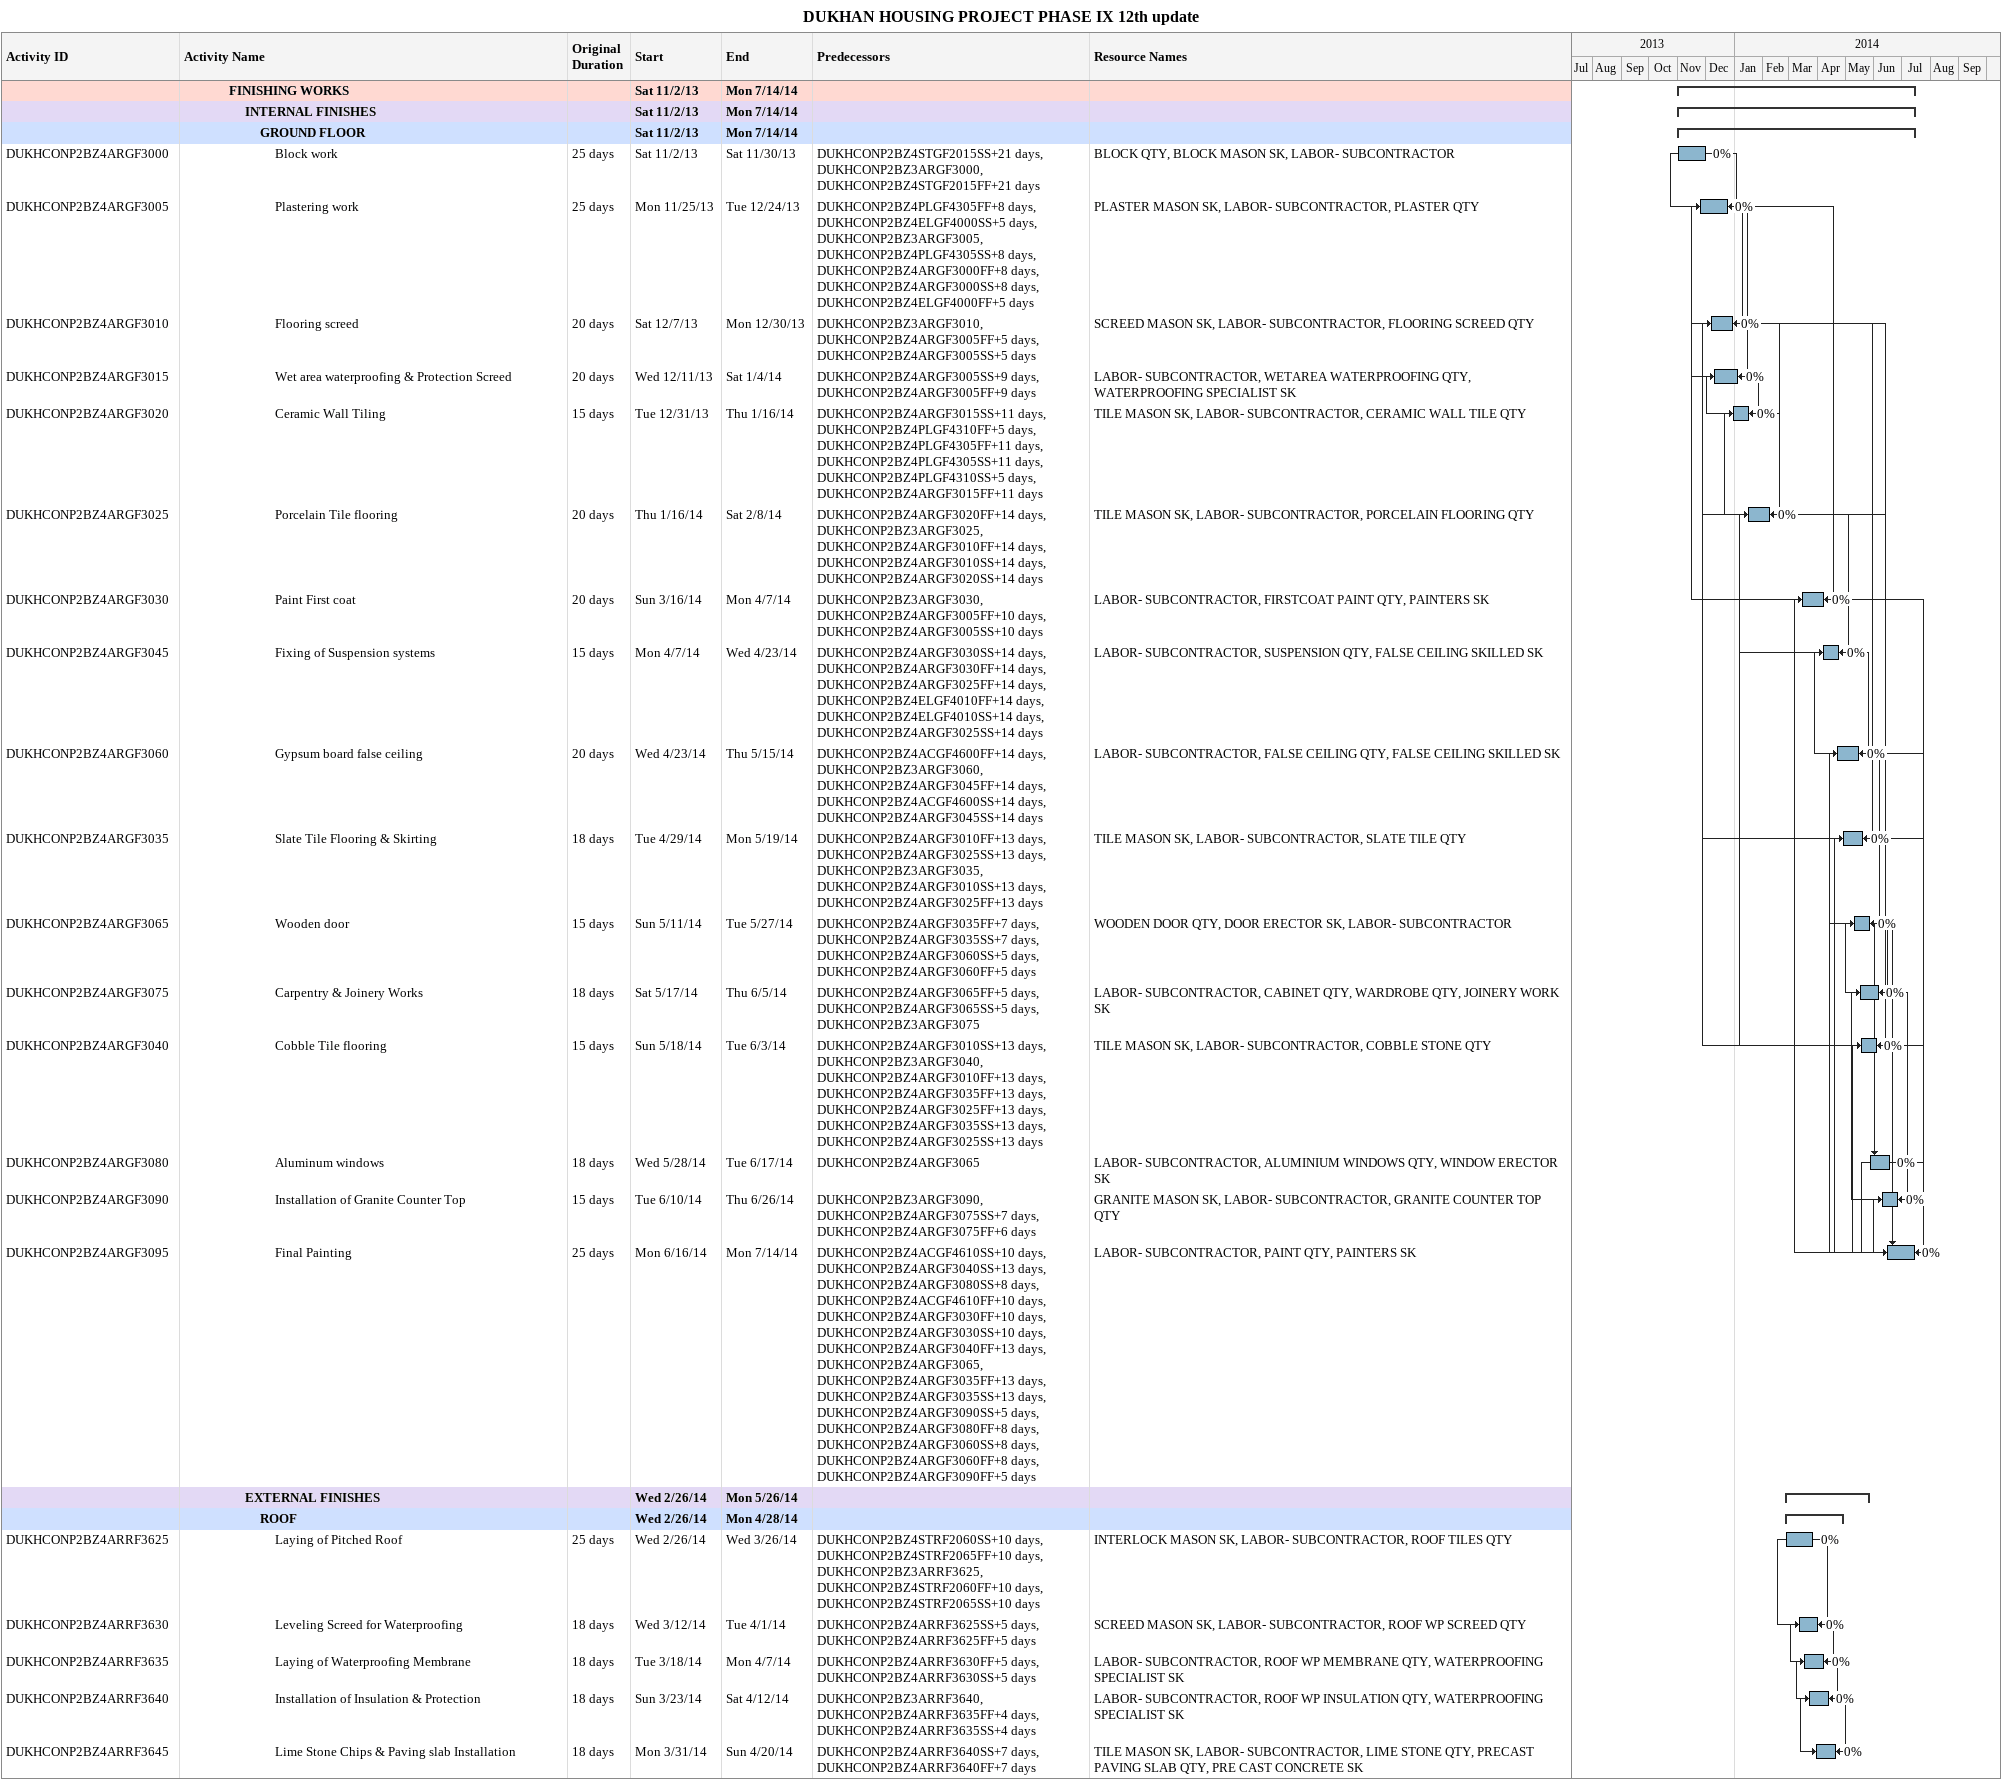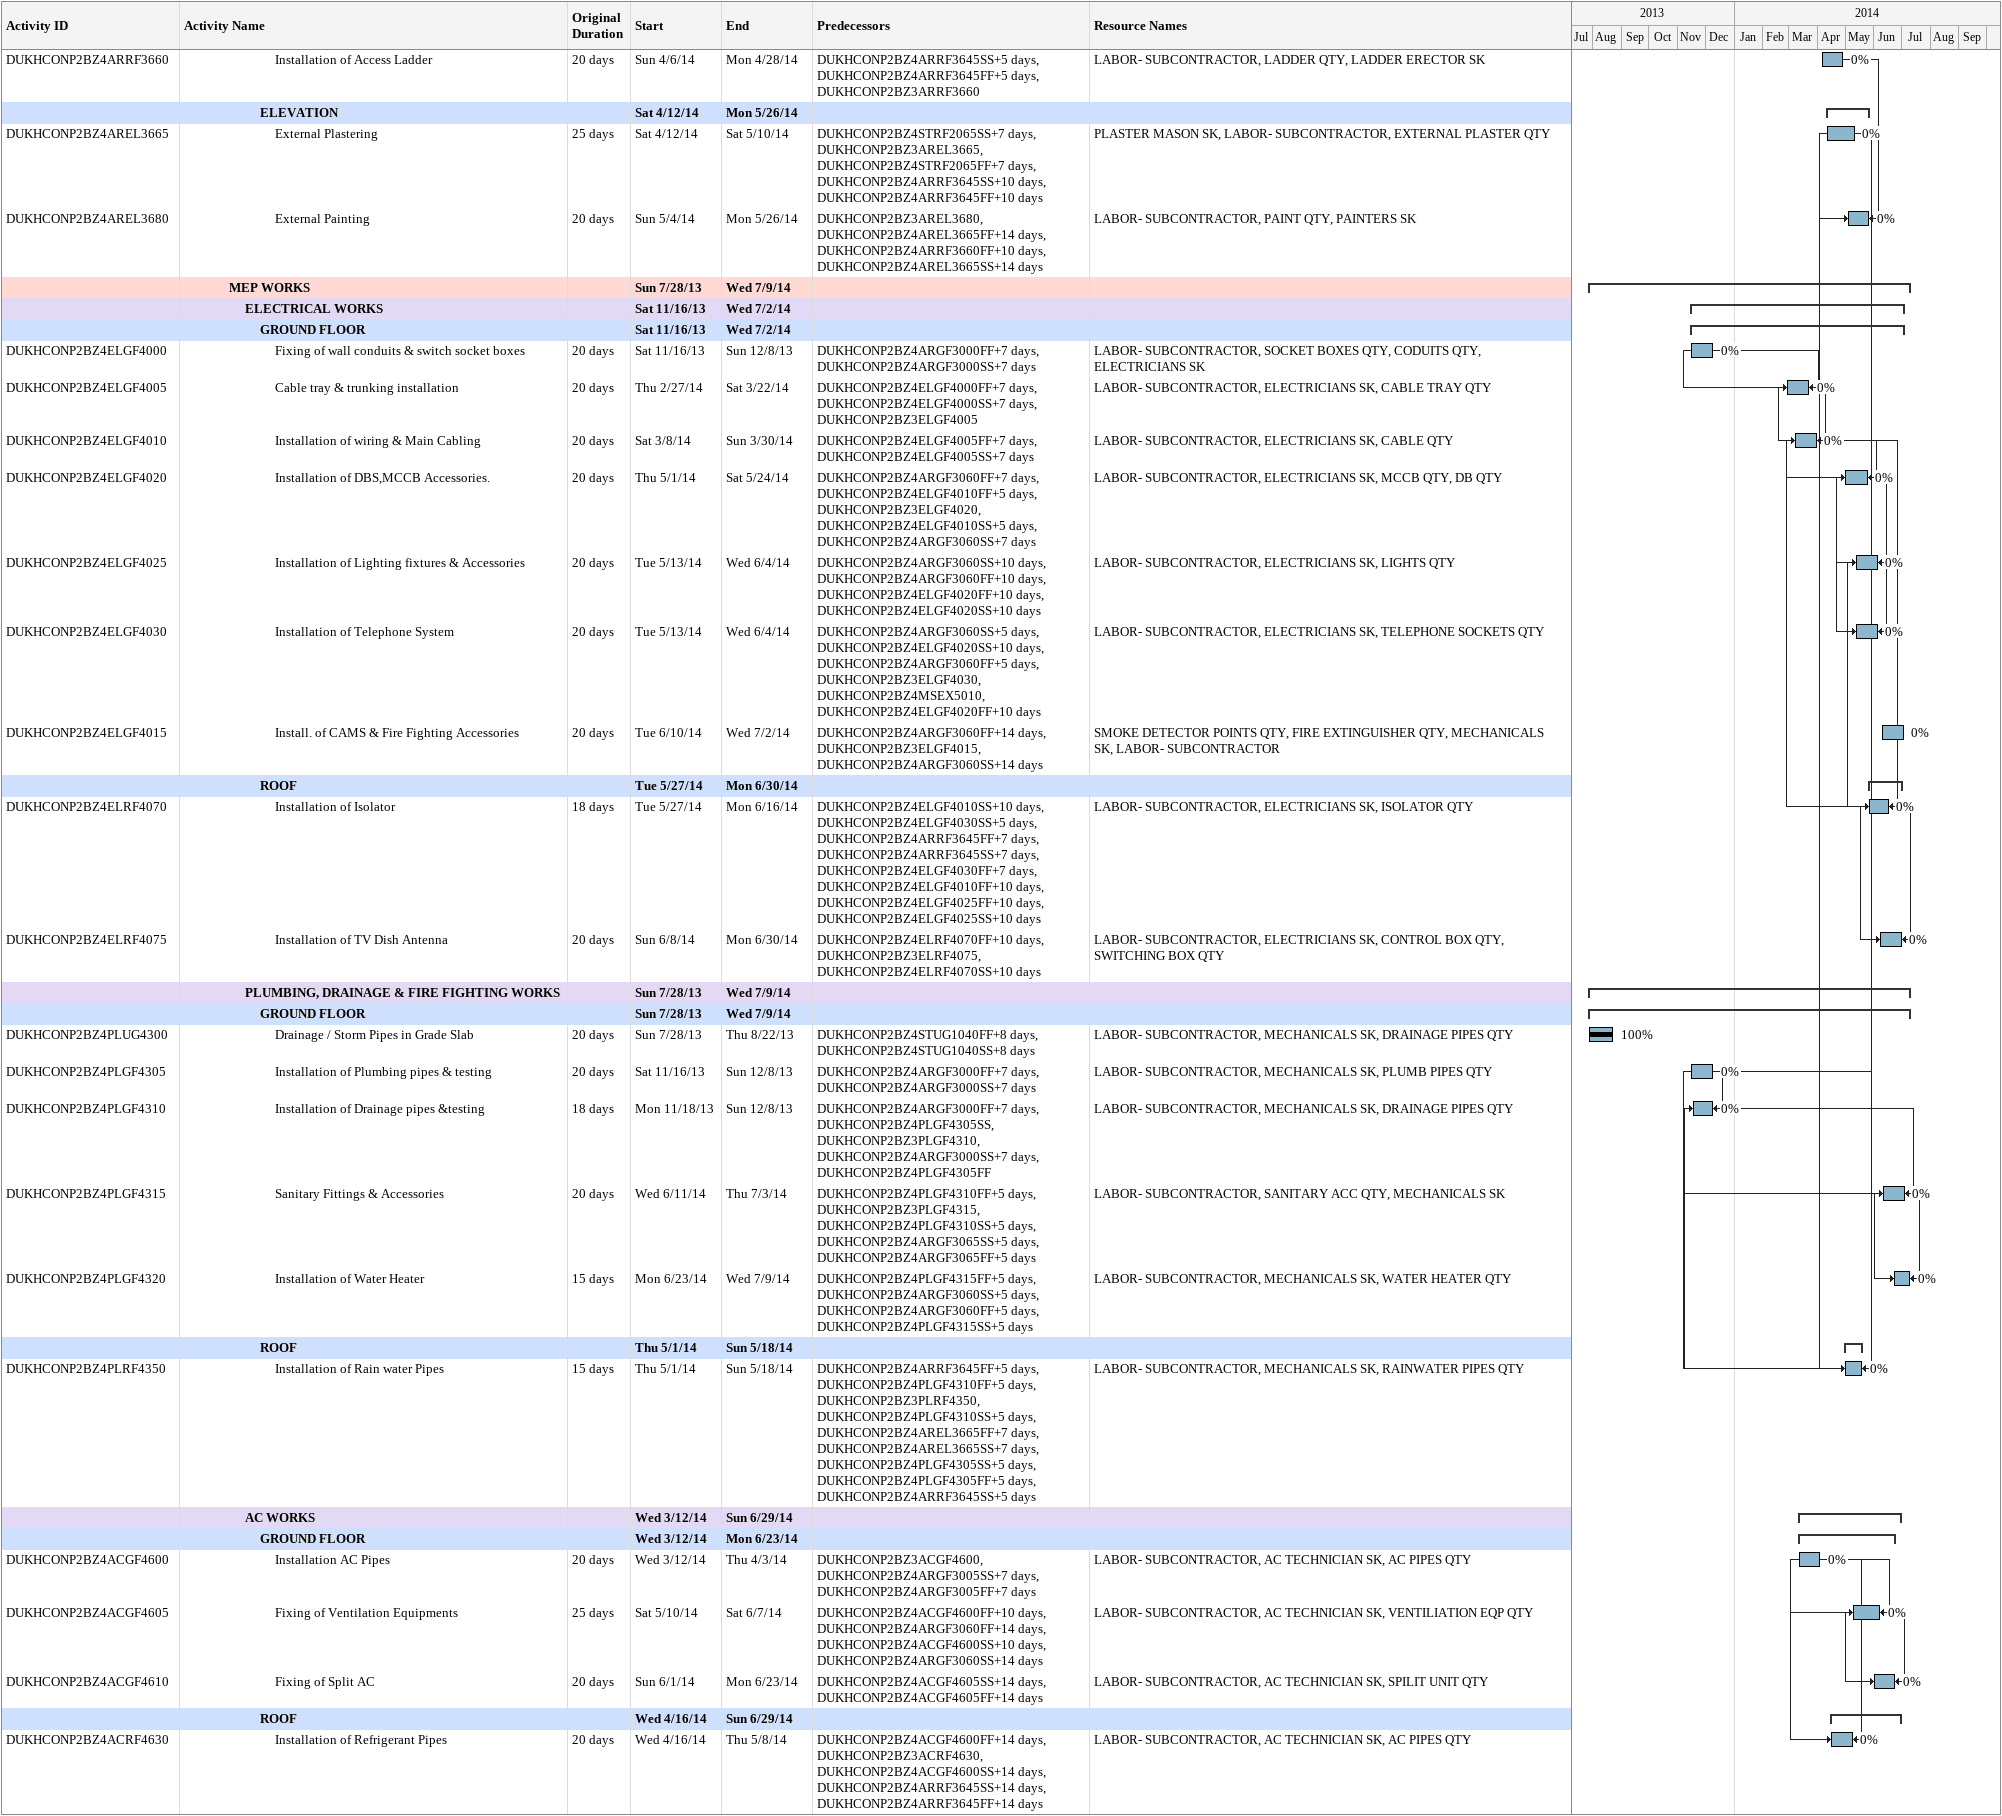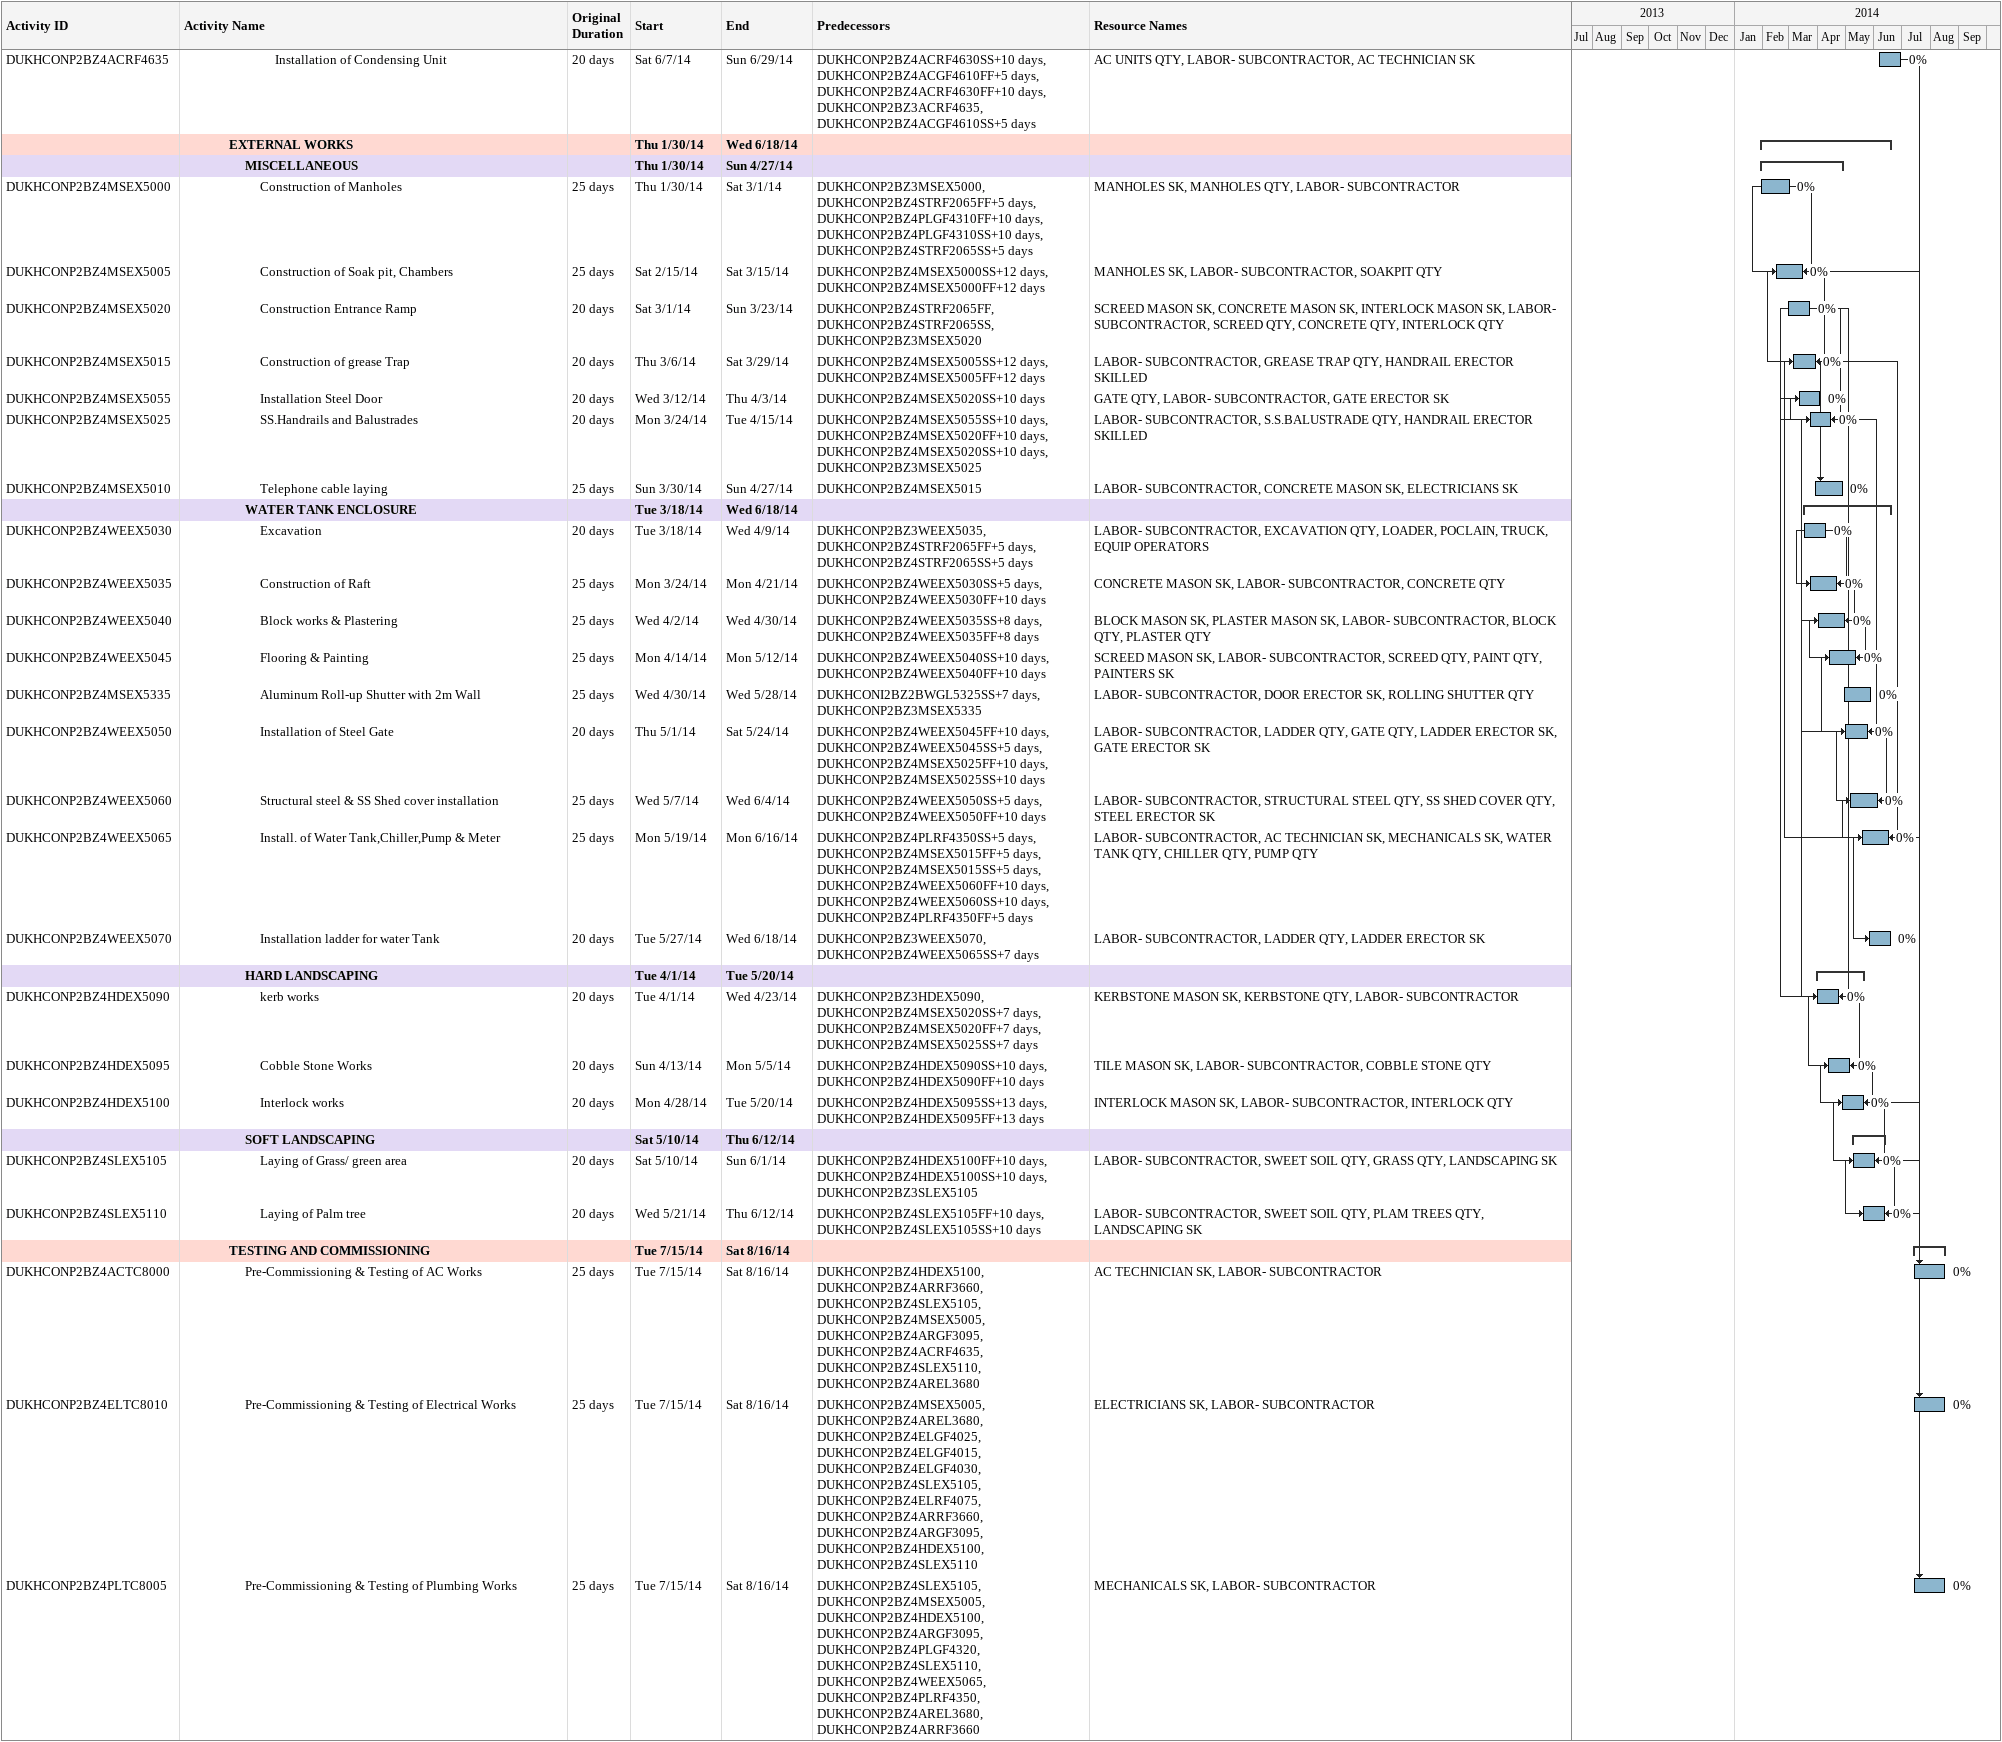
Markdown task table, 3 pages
DUKHAN HOUSING PROJECT PHASE IX 12th update

| ID | Level | Task | Original duration | Start | Finish | Predecessors | Resources | % complete |
|---|---|---|---|---|---|---|---|---|
|  | 4 | **FINISHING WORKS** |  | 2013-11-02 | 2014-07-14 |  |  |  |
|  | 5 | **INTERNAL FINISHES** |  | 2013-11-02 | 2014-07-14 |  |  |  |
|  | 6 | **GROUND FLOOR** |  | 2013-11-02 | 2014-07-14 |  |  |  |
| DUKHCONP2BZ4ARGF3000 | 7 | Block work | 25d | 2013-11-02 | 2013-11-30 | DUKHCONP2BZ4STGF2015SS+21d, DUKHCONP2BZ3ARGF3000, DUKHCONP2BZ4STGF2015FF+21d | BLOCK QTY, BLOCK MASON SK, LABOR- SUBCONTRACTOR | 0 |
| DUKHCONP2BZ4ARGF3005 | 7 | Plastering work | 25d | 2013-11-25 | 2013-12-24 | DUKHCONP2BZ4PLGF4305FF+8d, DUKHCONP2BZ4ELGF4000SS+5d, DUKHCONP2BZ3ARGF3005, DUKHCONP2BZ4PLGF4305SS+8d, DUKHCONP2BZ4ARGF3000FF+8d, DUKHCONP2BZ4ARGF3000SS+8d, DUKHCONP2BZ4ELGF4000FF+5d | PLASTER MASON SK, LABOR- SUBCONTRACTOR, PLASTER QTY | 0 |
| DUKHCONP2BZ4ARGF3010 | 7 | Flooring screed | 20d | 2013-12-07 | 2013-12-30 | DUKHCONP2BZ3ARGF3010, DUKHCONP2BZ4ARGF3005FF+5d, DUKHCONP2BZ4ARGF3005SS+5d | SCREED MASON SK, LABOR- SUBCONTRACTOR, FLOORING SCREED QTY | 0 |
| DUKHCONP2BZ4ARGF3015 | 7 | Wet area waterproofing & Protection Screed | 20d | 2013-12-11 | 2014-01-04 | DUKHCONP2BZ4ARGF3005SS+9d, DUKHCONP2BZ4ARGF3005FF+9d | LABOR- SUBCONTRACTOR, WETAREA WATERPROOFING QTY, WATERPROOFING SPECIALIST SK | 0 |
| DUKHCONP2BZ4ARGF3020 | 7 | Ceramic Wall Tiling | 15d | 2013-12-31 | 2014-01-16 | DUKHCONP2BZ4ARGF3015SS+11d, DUKHCONP2BZ4PLGF4310FF+5d, DUKHCONP2BZ4PLGF4305FF+11d, DUKHCONP2BZ4PLGF4305SS+11d, DUKHCONP2BZ4PLGF4310SS+5d, DUKHCONP2BZ4ARGF3015FF+11d | TILE MASON SK, LABOR- SUBCONTRACTOR, CERAMIC WALL TILE QTY | 0 |
| DUKHCONP2BZ4ARGF3025 | 7 | Porcelain Tile flooring | 20d | 2014-01-16 | 2014-02-08 | DUKHCONP2BZ4ARGF3020FF+14d, DUKHCONP2BZ3ARGF3025, DUKHCONP2BZ4ARGF3010FF+14d, DUKHCONP2BZ4ARGF3010SS+14d, DUKHCONP2BZ4ARGF3020SS+14d | TILE MASON SK, LABOR- SUBCONTRACTOR, PORCELAIN FLOORING QTY | 0 |
| DUKHCONP2BZ4ARGF3030 | 7 | Paint First coat | 20d | 2014-03-16 | 2014-04-07 | DUKHCONP2BZ3ARGF3030, DUKHCONP2BZ4ARGF3005FF+10d, DUKHCONP2BZ4ARGF3005SS+10d | LABOR- SUBCONTRACTOR, FIRSTCOAT PAINT QTY, PAINTERS SK | 0 |
| DUKHCONP2BZ4ARGF3045 | 7 | Fixing of Suspension systems | 15d | 2014-04-07 | 2014-04-23 | DUKHCONP2BZ4ARGF3030SS+14d, DUKHCONP2BZ4ARGF3030FF+14d, DUKHCONP2BZ4ARGF3025FF+14d, DUKHCONP2BZ4ELGF4010FF+14d, DUKHCONP2BZ4ELGF4010SS+14d, DUKHCONP2BZ4ARGF3025SS+14d | LABOR- SUBCONTRACTOR, SUSPENSION QTY, FALSE CEILING SKILLED SK | 0 |
| DUKHCONP2BZ4ARGF3060 | 7 | Gypsum board false ceiling | 20d | 2014-04-23 | 2014-05-15 | DUKHCONP2BZ4ACGF4600FF+14d, DUKHCONP2BZ3ARGF3060, DUKHCONP2BZ4ARGF3045FF+14d, DUKHCONP2BZ4ACGF4600SS+14d, DUKHCONP2BZ4ARGF3045SS+14d | LABOR- SUBCONTRACTOR, FALSE CEILING QTY, FALSE CEILING SKILLED SK | 0 |
| DUKHCONP2BZ4ARGF3035 | 7 | Slate Tile Flooring & Skirting | 18d | 2014-04-29 | 2014-05-19 | DUKHCONP2BZ4ARGF3010FF+13d, DUKHCONP2BZ4ARGF3025SS+13d, DUKHCONP2BZ3ARGF3035, DUKHCONP2BZ4ARGF3010SS+13d, DUKHCONP2BZ4ARGF3025FF+13d | TILE MASON SK, LABOR- SUBCONTRACTOR, SLATE TILE QTY | 0 |
| DUKHCONP2BZ4ARGF3065 | 7 | Wooden door | 15d | 2014-05-11 | 2014-05-27 | DUKHCONP2BZ4ARGF3035FF+7d, DUKHCONP2BZ4ARGF3035SS+7d, DUKHCONP2BZ4ARGF3060SS+5d, DUKHCONP2BZ4ARGF3060FF+5d | WOODEN DOOR QTY, DOOR ERECTOR SK, LABOR- SUBCONTRACTOR | 0 |
| DUKHCONP2BZ4ARGF3075 | 7 | Carpentry & Joinery Works | 18d | 2014-05-17 | 2014-06-05 | DUKHCONP2BZ4ARGF3065FF+5d, DUKHCONP2BZ4ARGF3065SS+5d, DUKHCONP2BZ3ARGF3075 | LABOR- SUBCONTRACTOR, CABINET QTY, WARDROBE QTY, JOINERY WORK SK | 0 |
| DUKHCONP2BZ4ARGF3040 | 7 | Cobble Tile flooring | 15d | 2014-05-18 | 2014-06-03 | DUKHCONP2BZ4ARGF3010SS+13d, DUKHCONP2BZ3ARGF3040, DUKHCONP2BZ4ARGF3010FF+13d, DUKHCONP2BZ4ARGF3035FF+13d, DUKHCONP2BZ4ARGF3025FF+13d, DUKHCONP2BZ4ARGF3035SS+13d, DUKHCONP2BZ4ARGF3025SS+13d | TILE MASON SK, LABOR- SUBCONTRACTOR, COBBLE STONE QTY | 0 |
| DUKHCONP2BZ4ARGF3080 | 7 | Aluminum windows | 18d | 2014-05-28 | 2014-06-17 | DUKHCONP2BZ4ARGF3065 | LABOR- SUBCONTRACTOR, ALUMINIUM WINDOWS QTY, WINDOW ERECTOR SK | 0 |
| DUKHCONP2BZ4ARGF3090 | 7 | Installation of Granite Counter Top | 15d | 2014-06-10 | 2014-06-26 | DUKHCONP2BZ3ARGF3090, DUKHCONP2BZ4ARGF3075SS+7d, DUKHCONP2BZ4ARGF3075FF+6d | GRANITE MASON SK, LABOR- SUBCONTRACTOR, GRANITE COUNTER TOP QTY | 0 |
| DUKHCONP2BZ4ARGF3095 | 7 | Final Painting | 25d | 2014-06-16 | 2014-07-14 | DUKHCONP2BZ4ACGF4610SS+10d, DUKHCONP2BZ4ARGF3040SS+13d, DUKHCONP2BZ4ARGF3080SS+8d, DUKHCONP2BZ4ACGF4610FF+10d, DUKHCONP2BZ4ARGF3030FF+10d, DUKHCONP2BZ4ARGF3030SS+10d, DUKHCONP2BZ4ARGF3040FF+13d, DUKHCONP2BZ4ARGF3065, DUKHCONP2BZ4ARGF3035FF+13d, DUKHCONP2BZ4ARGF3035SS+13d, DUKHCONP2BZ4ARGF3090SS+5d, DUKHCONP2BZ4ARGF3080FF+8d, DUKHCONP2BZ4ARGF3060SS+8d, DUKHCONP2BZ4ARGF3060FF+8d, DUKHCONP2BZ4ARGF3090FF+5d | LABOR- SUBCONTRACTOR, PAINT QTY, PAINTERS SK | 0 |
|  | 5 | **EXTERNAL FINISHES** |  | 2014-02-26 | 2014-05-26 |  |  |  |
|  | 6 | **ROOF** |  | 2014-02-26 | 2014-04-28 |  |  |  |
| DUKHCONP2BZ4ARRF3625 | 7 | Laying of Pitched Roof | 25d | 2014-02-26 | 2014-03-26 | DUKHCONP2BZ4STRF2060SS+10d, DUKHCONP2BZ4STRF2065FF+10d, DUKHCONP2BZ3ARRF3625, DUKHCONP2BZ4STRF2060FF+10d, DUKHCONP2BZ4STRF2065SS+10d | INTERLOCK MASON SK, LABOR- SUBCONTRACTOR, ROOF TILES QTY | 0 |
| DUKHCONP2BZ4ARRF3630 | 7 | Leveling Screed for Waterproofing | 18d | 2014-03-12 | 2014-04-01 | DUKHCONP2BZ4ARRF3625SS+5d, DUKHCONP2BZ4ARRF3625FF+5d | SCREED MASON SK, LABOR- SUBCONTRACTOR, ROOF WP SCREED QTY | 0 |
| DUKHCONP2BZ4ARRF3635 | 7 | Laying of Waterproofing Membrane | 18d | 2014-03-18 | 2014-04-07 | DUKHCONP2BZ4ARRF3630FF+5d, DUKHCONP2BZ4ARRF3630SS+5d | LABOR- SUBCONTRACTOR, ROOF WP MEMBRANE QTY, WATERPROOFING SPECIALIST SK | 0 |
| DUKHCONP2BZ4ARRF3640 | 7 | Installation of Insulation & Protection | 18d | 2014-03-23 | 2014-04-12 | DUKHCONP2BZ3ARRF3640, DUKHCONP2BZ4ARRF3635FF+4d, DUKHCONP2BZ4ARRF3635SS+4d | LABOR- SUBCONTRACTOR, ROOF WP INSULATION QTY, WATERPROOFING SPECIALIST SK | 0 |
| DUKHCONP2BZ4ARRF3645 | 7 | Lime Stone Chips & Paving slab Installation | 18d | 2014-03-31 | 2014-04-20 | DUKHCONP2BZ4ARRF3640SS+7d, DUKHCONP2BZ4ARRF3640FF+7d | TILE MASON SK, LABOR- SUBCONTRACTOR, LIME STONE QTY, PRECAST PAVING SLAB QTY, PRE CAST CONCRETE SK | 0 |
| DUKHCONP2BZ4ARRF3660 | 7 | Installation of Access Ladder | 20d | 2014-04-06 | 2014-04-28 | DUKHCONP2BZ4ARRF3645SS+5d, DUKHCONP2BZ4ARRF3645FF+5d, DUKHCONP2BZ3ARRF3660 | LABOR- SUBCONTRACTOR, LADDER QTY, LADDER ERECTOR SK | 0 |
|  | 6 | **ELEVATION** |  | 2014-04-12 | 2014-05-26 |  |  |  |
| DUKHCONP2BZ4AREL3665 | 7 | External Plastering | 25d | 2014-04-12 | 2014-05-10 | DUKHCONP2BZ4STRF2065SS+7d, DUKHCONP2BZ3AREL3665, DUKHCONP2BZ4STRF2065FF+7d, DUKHCONP2BZ4ARRF3645SS+10d, DUKHCONP2BZ4ARRF3645FF+10d | PLASTER MASON SK, LABOR- SUBCONTRACTOR, EXTERNAL PLASTER QTY | 0 |
| DUKHCONP2BZ4AREL3680 | 7 | External Painting | 20d | 2014-05-04 | 2014-05-26 | DUKHCONP2BZ3AREL3680, DUKHCONP2BZ4AREL3665FF+14d, DUKHCONP2BZ4ARRF3660FF+10d, DUKHCONP2BZ4AREL3665SS+14d | LABOR- SUBCONTRACTOR, PAINT QTY, PAINTERS SK | 0 |
|  | 4 | **MEP WORKS** |  | 2013-07-28 | 2014-07-09 |  |  |  |
|  | 5 | **ELECTRICAL WORKS** |  | 2013-11-16 | 2014-07-02 |  |  |  |
|  | 6 | **GROUND FLOOR** |  | 2013-11-16 | 2014-07-02 |  |  |  |
| DUKHCONP2BZ4ELGF4000 | 7 | Fixing of wall conduits & switch socket boxes | 20d | 2013-11-16 | 2013-12-08 | DUKHCONP2BZ4ARGF3000FF+7d, DUKHCONP2BZ4ARGF3000SS+7d | LABOR- SUBCONTRACTOR, SOCKET BOXES QTY, CODUITS QTY, ELECTRICIANS SK | 0 |
| DUKHCONP2BZ4ELGF4005 | 7 | Cable tray & trunking installation | 20d | 2014-02-27 | 2014-03-22 | DUKHCONP2BZ4ELGF4000FF+7d, DUKHCONP2BZ4ELGF4000SS+7d, DUKHCONP2BZ3ELGF4005 | LABOR- SUBCONTRACTOR, ELECTRICIANS SK, CABLE TRAY QTY | 0 |
| DUKHCONP2BZ4ELGF4010 | 7 | Installation of wiring & Main Cabling | 20d | 2014-03-08 | 2014-03-30 | DUKHCONP2BZ4ELGF4005FF+7d, DUKHCONP2BZ4ELGF4005SS+7d | LABOR- SUBCONTRACTOR, ELECTRICIANS SK, CABLE QTY | 0 |
| DUKHCONP2BZ4ELGF4020 | 7 | Installation of DBS,MCCB Accessories. | 20d | 2014-05-01 | 2014-05-24 | DUKHCONP2BZ4ARGF3060FF+7d, DUKHCONP2BZ4ELGF4010FF+5d, DUKHCONP2BZ3ELGF4020, DUKHCONP2BZ4ELGF4010SS+5d, DUKHCONP2BZ4ARGF3060SS+7d | LABOR- SUBCONTRACTOR, ELECTRICIANS SK, MCCB QTY, DB QTY | 0 |
| DUKHCONP2BZ4ELGF4025 | 7 | Installation of Lighting fixtures & Accessories | 20d | 2014-05-13 | 2014-06-04 | DUKHCONP2BZ4ARGF3060SS+10d, DUKHCONP2BZ4ARGF3060FF+10d, DUKHCONP2BZ4ELGF4020FF+10d, DUKHCONP2BZ4ELGF4020SS+10d | LABOR- SUBCONTRACTOR, ELECTRICIANS SK, LIGHTS QTY | 0 |
| DUKHCONP2BZ4ELGF4030 | 7 | Installation of Telephone System | 20d | 2014-05-13 | 2014-06-04 | DUKHCONP2BZ4ARGF3060SS+5d, DUKHCONP2BZ4ELGF4020SS+10d, DUKHCONP2BZ4ARGF3060FF+5d, DUKHCONP2BZ3ELGF4030, DUKHCONP2BZ4MSEX5010, DUKHCONP2BZ4ELGF4020FF+10d | LABOR- SUBCONTRACTOR, ELECTRICIANS SK, TELEPHONE SOCKETS QTY | 0 |
| DUKHCONP2BZ4ELGF4015 | 7 | Install. of CAMS & Fire Fighting Accessories | 20d | 2014-06-10 | 2014-07-02 | DUKHCONP2BZ4ARGF3060FF+14d, DUKHCONP2BZ3ELGF4015, DUKHCONP2BZ4ARGF3060SS+14d | SMOKE DETECTOR POINTS QTY, FIRE EXTINGUISHER QTY, MECHANICALS SK, LABOR- SUBCONTRACTOR | 0 |
|  | 6 | **ROOF** |  | 2014-05-27 | 2014-06-30 |  |  |  |
| DUKHCONP2BZ4ELRF4070 | 7 | Installation of Isolator | 18d | 2014-05-27 | 2014-06-16 | DUKHCONP2BZ4ELGF4010SS+10d, DUKHCONP2BZ4ELGF4030SS+5d, DUKHCONP2BZ4ARRF3645FF+7d, DUKHCONP2BZ4ARRF3645SS+7d, DUKHCONP2BZ4ELGF4030FF+7d, DUKHCONP2BZ4ELGF4010FF+10d, DUKHCONP2BZ4ELGF4025FF+10d, DUKHCONP2BZ4ELGF4025SS+10d | LABOR- SUBCONTRACTOR, ELECTRICIANS SK, ISOLATOR QTY | 0 |
| DUKHCONP2BZ4ELRF4075 | 7 | Installation of TV Dish Antenna | 20d | 2014-06-08 | 2014-06-30 | DUKHCONP2BZ4ELRF4070FF+10d, DUKHCONP2BZ3ELRF4075, DUKHCONP2BZ4ELRF4070SS+10d | LABOR- SUBCONTRACTOR, ELECTRICIANS SK, CONTROL BOX QTY, SWITCHING BOX QTY | 0 |
|  | 5 | **PLUMBING, DRAINAGE & FIRE FIGHTING WORKS** |  | 2013-07-28 | 2014-07-09 |  |  |  |
|  | 6 | **GROUND FLOOR** |  | 2013-07-28 | 2014-07-09 |  |  |  |
| DUKHCONP2BZ4PLUG4300 | 7 | Drainage / Storm Pipes in Grade Slab | 20d | 2013-07-28 | 2013-08-22 | DUKHCONP2BZ4STUG1040FF+8d, DUKHCONP2BZ4STUG1040SS+8d | LABOR- SUBCONTRACTOR, MECHANICALS SK, DRAINAGE PIPES QTY | 100 |
| DUKHCONP2BZ4PLGF4305 | 7 | Installation of Plumbing pipes & testing | 20d | 2013-11-16 | 2013-12-08 | DUKHCONP2BZ4ARGF3000FF+7d, DUKHCONP2BZ4ARGF3000SS+7d | LABOR- SUBCONTRACTOR, MECHANICALS SK, PLUMB PIPES QTY | 0 |
| DUKHCONP2BZ4PLGF4310 | 7 | Installation of Drainage pipes &testing | 18d | 2013-11-18 | 2013-12-08 | DUKHCONP2BZ4ARGF3000FF+7d, DUKHCONP2BZ4PLGF4305SS, DUKHCONP2BZ3PLGF4310, DUKHCONP2BZ4ARGF3000SS+7d, DUKHCONP2BZ4PLGF4305FF | LABOR- SUBCONTRACTOR, MECHANICALS SK, DRAINAGE PIPES QTY | 0 |
| DUKHCONP2BZ4PLGF4315 | 7 | Sanitary Fittings & Accessories | 20d | 2014-06-11 | 2014-07-03 | DUKHCONP2BZ4PLGF4310FF+5d, DUKHCONP2BZ3PLGF4315, DUKHCONP2BZ4PLGF4310SS+5d, DUKHCONP2BZ4ARGF3065SS+5d, DUKHCONP2BZ4ARGF3065FF+5d | LABOR- SUBCONTRACTOR, SANITARY ACC QTY, MECHANICALS SK | 0 |
| DUKHCONP2BZ4PLGF4320 | 7 | Installation of Water Heater | 15d | 2014-06-23 | 2014-07-09 | DUKHCONP2BZ4PLGF4315FF+5d, DUKHCONP2BZ4ARGF3060SS+5d, DUKHCONP2BZ4ARGF3060FF+5d, DUKHCONP2BZ4PLGF4315SS+5d | LABOR- SUBCONTRACTOR, MECHANICALS SK, WATER HEATER QTY | 0 |
|  | 6 | **ROOF** |  | 2014-05-01 | 2014-05-18 |  |  |  |
| DUKHCONP2BZ4PLRF4350 | 7 | Installation of Rain water Pipes | 15d | 2014-05-01 | 2014-05-18 | DUKHCONP2BZ4ARRF3645FF+5d, DUKHCONP2BZ4PLGF4310FF+5d, DUKHCONP2BZ3PLRF4350, DUKHCONP2BZ4PLGF4310SS+5d, DUKHCONP2BZ4AREL3665FF+7d, DUKHCONP2BZ4AREL3665SS+7d, DUKHCONP2BZ4PLGF4305SS+5d, DUKHCONP2BZ4PLGF4305FF+5d, DUKHCONP2BZ4ARRF3645SS+5d | LABOR- SUBCONTRACTOR, MECHANICALS SK, RAINWATER PIPES QTY | 0 |
|  | 5 | **AC WORKS** |  | 2014-03-12 | 2014-06-29 |  |  |  |
|  | 6 | **GROUND FLOOR** |  | 2014-03-12 | 2014-06-23 |  |  |  |
| DUKHCONP2BZ4ACGF4600 | 7 | Installation AC Pipes | 20d | 2014-03-12 | 2014-04-03 | DUKHCONP2BZ3ACGF4600, DUKHCONP2BZ4ARGF3005SS+7d, DUKHCONP2BZ4ARGF3005FF+7d | LABOR- SUBCONTRACTOR, AC TECHNICIAN SK, AC PIPES QTY | 0 |
| DUKHCONP2BZ4ACGF4605 | 7 | Fixing of Ventilation Equipments | 25d | 2014-05-10 | 2014-06-07 | DUKHCONP2BZ4ACGF4600FF+10d, DUKHCONP2BZ4ARGF3060FF+14d, DUKHCONP2BZ4ACGF4600SS+10d, DUKHCONP2BZ4ARGF3060SS+14d | LABOR- SUBCONTRACTOR, AC TECHNICIAN SK, VENTILIATION EQP QTY | 0 |
| DUKHCONP2BZ4ACGF4610 | 7 | Fixing of Split AC | 20d | 2014-06-01 | 2014-06-23 | DUKHCONP2BZ4ACGF4605SS+14d, DUKHCONP2BZ4ACGF4605FF+14d | LABOR- SUBCONTRACTOR, AC TECHNICIAN SK, SPILIT UNIT QTY | 0 |
|  | 6 | **ROOF** |  | 2014-04-16 | 2014-06-29 |  |  |  |
| DUKHCONP2BZ4ACRF4630 | 7 | Installation of Refrigerant Pipes | 20d | 2014-04-16 | 2014-05-08 | DUKHCONP2BZ4ACGF4600FF+14d, DUKHCONP2BZ3ACRF4630, DUKHCONP2BZ4ACGF4600SS+14d, DUKHCONP2BZ4ARRF3645SS+14d, DUKHCONP2BZ4ARRF3645FF+14d | LABOR- SUBCONTRACTOR, AC TECHNICIAN SK, AC PIPES QTY | 0 |
| DUKHCONP2BZ4ACRF4635 | 7 | Installation of Condensing Unit | 20d | 2014-06-07 | 2014-06-29 | DUKHCONP2BZ4ACRF4630SS+10d, DUKHCONP2BZ4ACGF4610FF+5d, DUKHCONP2BZ4ACRF4630FF+10d, DUKHCONP2BZ3ACRF4635, DUKHCONP2BZ4ACGF4610SS+5d | AC UNITS QTY, LABOR- SUBCONTRACTOR, AC TECHNICIAN SK | 0 |
|  | 4 | **EXTERNAL WORKS** |  | 2014-01-30 | 2014-06-18 |  |  |  |
|  | 5 | **MISCELLANEOUS** |  | 2014-01-30 | 2014-04-27 |  |  |  |
| DUKHCONP2BZ4MSEX5000 | 6 | Construction of Manholes | 25d | 2014-01-30 | 2014-03-01 | DUKHCONP2BZ3MSEX5000, DUKHCONP2BZ4STRF2065FF+5d, DUKHCONP2BZ4PLGF4310FF+10d, DUKHCONP2BZ4PLGF4310SS+10d, DUKHCONP2BZ4STRF2065SS+5d | MANHOLES SK, MANHOLES QTY, LABOR- SUBCONTRACTOR | 0 |
| DUKHCONP2BZ4MSEX5005 | 6 | Construction of Soak pit, Chambers | 25d | 2014-02-15 | 2014-03-15 | DUKHCONP2BZ4MSEX5000SS+12d, DUKHCONP2BZ4MSEX5000FF+12d | MANHOLES SK, LABOR- SUBCONTRACTOR, SOAKPIT QTY | 0 |
| DUKHCONP2BZ4MSEX5020 | 6 | Construction Entrance Ramp | 20d | 2014-03-01 | 2014-03-23 | DUKHCONP2BZ4STRF2065FF, DUKHCONP2BZ4STRF2065SS, DUKHCONP2BZ3MSEX5020 | SCREED MASON SK, CONCRETE MASON SK, INTERLOCK MASON SK, LABOR- SUBCONTRACTOR, SCREED QTY, CONCRETE QTY, INTERLOCK QTY | 0 |
| DUKHCONP2BZ4MSEX5015 | 6 | Construction of grease Trap | 20d | 2014-03-06 | 2014-03-29 | DUKHCONP2BZ4MSEX5005SS+12d, DUKHCONP2BZ4MSEX5005FF+12d | LABOR- SUBCONTRACTOR, GREASE TRAP QTY, HANDRAIL ERECTOR SKILLED | 0 |
| DUKHCONP2BZ4MSEX5055 | 6 | Installation Steel Door | 20d | 2014-03-12 | 2014-04-03 | DUKHCONP2BZ4MSEX5020SS+10d | GATE QTY, LABOR- SUBCONTRACTOR, GATE ERECTOR SK | 0 |
| DUKHCONP2BZ4MSEX5025 | 6 | SS.Handrails and Balustrades | 20d | 2014-03-24 | 2014-04-15 | DUKHCONP2BZ4MSEX5055SS+10d, DUKHCONP2BZ4MSEX5020FF+10d, DUKHCONP2BZ4MSEX5020SS+10d, DUKHCONP2BZ3MSEX5025 | LABOR- SUBCONTRACTOR, S.S.BALUSTRADE QTY, HANDRAIL ERECTOR SKILLED | 0 |
| DUKHCONP2BZ4MSEX5010 | 6 | Telephone cable laying | 25d | 2014-03-30 | 2014-04-27 | DUKHCONP2BZ4MSEX5015 | LABOR- SUBCONTRACTOR, CONCRETE MASON SK, ELECTRICIANS SK | 0 |
|  | 5 | **WATER TANK ENCLOSURE** |  | 2014-03-18 | 2014-06-18 |  |  |  |
| DUKHCONP2BZ4WEEX5030 | 6 | Excavation | 20d | 2014-03-18 | 2014-04-09 | DUKHCONP2BZ3WEEX5035, DUKHCONP2BZ4STRF2065FF+5d, DUKHCONP2BZ4STRF2065SS+5d | LABOR- SUBCONTRACTOR, EXCAVATION QTY, LOADER, POCLAIN, TRUCK, EQUIP OPERATORS | 0 |
| DUKHCONP2BZ4WEEX5035 | 6 | Construction of Raft | 25d | 2014-03-24 | 2014-04-21 | DUKHCONP2BZ4WEEX5030SS+5d, DUKHCONP2BZ4WEEX5030FF+10d | CONCRETE MASON SK, LABOR- SUBCONTRACTOR, CONCRETE QTY | 0 |
| DUKHCONP2BZ4WEEX5040 | 6 | Block works & Plastering | 25d | 2014-04-02 | 2014-04-30 | DUKHCONP2BZ4WEEX5035SS+8d, DUKHCONP2BZ4WEEX5035FF+8d | BLOCK MASON SK, PLASTER MASON SK, LABOR- SUBCONTRACTOR, BLOCK QTY, PLASTER QTY | 0 |
| DUKHCONP2BZ4WEEX5045 | 6 | Flooring & Painting | 25d | 2014-04-14 | 2014-05-12 | DUKHCONP2BZ4WEEX5040SS+10d, DUKHCONP2BZ4WEEX5040FF+10d | SCREED MASON SK, LABOR- SUBCONTRACTOR, SCREED QTY, PAINT QTY, PAINTERS SK | 0 |
| DUKHCONP2BZ4MSEX5335 | 6 | Aluminum Roll-up Shutter with 2m Wall | 25d | 2014-04-30 | 2014-05-28 | DUKHCONI2BZ2BWGL5325SS+7d, DUKHCONP2BZ3MSEX5335 | LABOR- SUBCONTRACTOR, DOOR ERECTOR SK, ROLLING SHUTTER QTY | 0 |
| DUKHCONP2BZ4WEEX5050 | 6 | Installation of Steel Gate | 20d | 2014-05-01 | 2014-05-24 | DUKHCONP2BZ4WEEX5045FF+10d, DUKHCONP2BZ4WEEX5045SS+5d, DUKHCONP2BZ4MSEX5025FF+10d, DUKHCONP2BZ4MSEX5025SS+10d | LABOR- SUBCONTRACTOR, LADDER QTY, GATE QTY, LADDER ERECTOR SK, GATE ERECTOR SK | 0 |
| DUKHCONP2BZ4WEEX5060 | 6 | Structural steel & SS Shed cover installation | 25d | 2014-05-07 | 2014-06-04 | DUKHCONP2BZ4WEEX5050SS+5d, DUKHCONP2BZ4WEEX5050FF+10d | LABOR- SUBCONTRACTOR, STRUCTURAL STEEL QTY, SS SHED COVER QTY, STEEL ERECTOR SK | 0 |
| DUKHCONP2BZ4WEEX5065 | 6 | Install. of Water Tank,Chiller,Pump & Meter | 25d | 2014-05-19 | 2014-06-16 | DUKHCONP2BZ4PLRF4350SS+5d, DUKHCONP2BZ4MSEX5015FF+5d, DUKHCONP2BZ4MSEX5015SS+5d, DUKHCONP2BZ4WEEX5060FF+10d, DUKHCONP2BZ4WEEX5060SS+10d, DUKHCONP2BZ4PLRF4350FF+5d | LABOR- SUBCONTRACTOR, AC TECHNICIAN SK, MECHANICALS SK, WATER TANK QTY, CHILLER QTY, PUMP QTY | 0 |
| DUKHCONP2BZ4WEEX5070 | 6 | Installation ladder for water Tank | 20d | 2014-05-27 | 2014-06-18 | DUKHCONP2BZ3WEEX5070, DUKHCONP2BZ4WEEX5065SS+7d | LABOR- SUBCONTRACTOR, LADDER QTY, LADDER ERECTOR SK | 0 |
|  | 5 | **HARD LANDSCAPING** |  | 2014-04-01 | 2014-05-20 |  |  |  |
| DUKHCONP2BZ4HDEX5090 | 6 | kerb works | 20d | 2014-04-01 | 2014-04-23 | DUKHCONP2BZ3HDEX5090, DUKHCONP2BZ4MSEX5020SS+7d, DUKHCONP2BZ4MSEX5020FF+7d, DUKHCONP2BZ4MSEX5025SS+7d | KERBSTONE MASON SK, KERBSTONE QTY, LABOR- SUBCONTRACTOR | 0 |
| DUKHCONP2BZ4HDEX5095 | 6 | Cobble Stone Works | 20d | 2014-04-13 | 2014-05-05 | DUKHCONP2BZ4HDEX5090SS+10d, DUKHCONP2BZ4HDEX5090FF+10d | TILE MASON SK, LABOR- SUBCONTRACTOR, COBBLE STONE QTY | 0 |
| DUKHCONP2BZ4HDEX5100 | 6 | Interlock works | 20d | 2014-04-28 | 2014-05-20 | DUKHCONP2BZ4HDEX5095SS+13d, DUKHCONP2BZ4HDEX5095FF+13d | INTERLOCK MASON SK, LABOR- SUBCONTRACTOR, INTERLOCK QTY | 0 |
|  | 5 | **SOFT LANDSCAPING** |  | 2014-05-10 | 2014-06-12 |  |  |  |
| DUKHCONP2BZ4SLEX5105 | 6 | Laying of Grass/ green area | 20d | 2014-05-10 | 2014-06-01 | DUKHCONP2BZ4HDEX5100FF+10d, DUKHCONP2BZ4HDEX5100SS+10d, DUKHCONP2BZ3SLEX5105 | LABOR- SUBCONTRACTOR, SWEET SOIL QTY, GRASS QTY, LANDSCAPING SK | 0 |
| DUKHCONP2BZ4SLEX5110 | 6 | Laying of Palm tree | 20d | 2014-05-21 | 2014-06-12 | DUKHCONP2BZ4SLEX5105FF+10d, DUKHCONP2BZ4SLEX5105SS+10d | LABOR- SUBCONTRACTOR, SWEET SOIL QTY, PLAM TREES QTY, LANDSCAPING SK | 0 |
|  | 4 | **TESTING AND COMMISSIONING** |  | 2014-07-15 | 2014-08-16 |  |  |  |
| DUKHCONP2BZ4ACTC8000 | 5 | Pre-Commissioning & Testing of AC Works | 25d | 2014-07-15 | 2014-08-16 | DUKHCONP2BZ4HDEX5100, DUKHCONP2BZ4ARRF3660, DUKHCONP2BZ4SLEX5105, DUKHCONP2BZ4MSEX5005, DUKHCONP2BZ4ARGF3095, DUKHCONP2BZ4ACRF4635, DUKHCONP2BZ4SLEX5110, DUKHCONP2BZ4AREL3680 | AC TECHNICIAN SK, LABOR- SUBCONTRACTOR | 0 |
| DUKHCONP2BZ4ELTC8010 | 5 | Pre-Commissioning & Testing of Electrical Works | 25d | 2014-07-15 | 2014-08-16 | DUKHCONP2BZ4MSEX5005, DUKHCONP2BZ4AREL3680, DUKHCONP2BZ4ELGF4025, DUKHCONP2BZ4ELGF4015, DUKHCONP2BZ4ELGF4030, DUKHCONP2BZ4SLEX5105, DUKHCONP2BZ4ELRF4075, DUKHCONP2BZ4ARRF3660, DUKHCONP2BZ4ARGF3095, DUKHCONP2BZ4HDEX5100, DUKHCONP2BZ4SLEX5110 | ELECTRICIANS SK, LABOR- SUBCONTRACTOR | 0 |
| DUKHCONP2BZ4PLTC8005 | 5 | Pre-Commissioning & Testing of Plumbing Works | 25d | 2014-07-15 | 2014-08-16 | DUKHCONP2BZ4SLEX5105, DUKHCONP2BZ4MSEX5005, DUKHCONP2BZ4HDEX5100, DUKHCONP2BZ4ARGF3095, DUKHCONP2BZ4PLGF4320, DUKHCONP2BZ4SLEX5110, DUKHCONP2BZ4WEEX5065, DUKHCONP2BZ4PLRF4350, DUKHCONP2BZ4AREL3680, DUKHCONP2BZ4ARRF3660 | MECHANICALS SK, LABOR- SUBCONTRACTOR | 0 |
